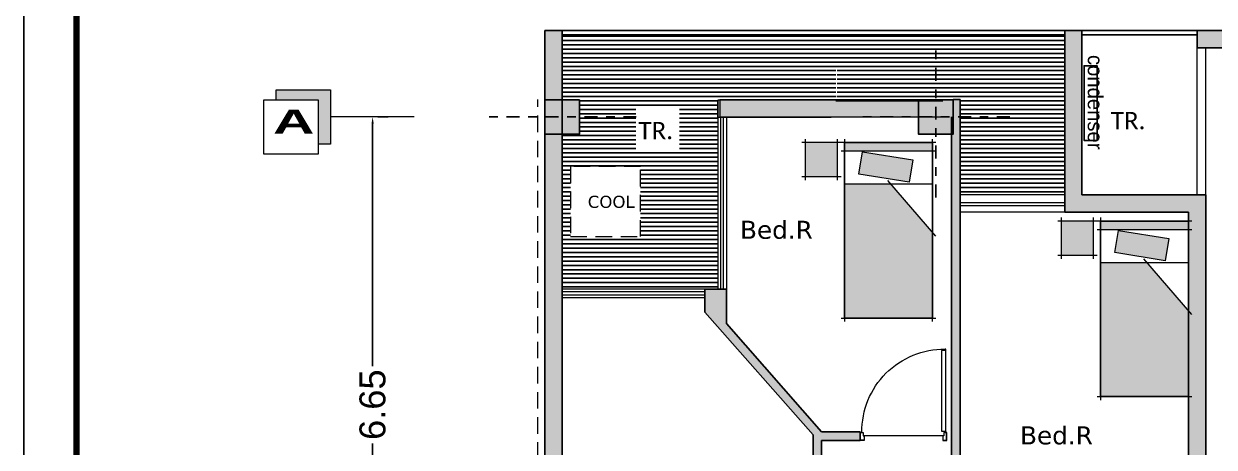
# Model space of a CAD drawing. Header units: inches. Extents: x 37.8 to 126.9, y 5.9 to 51.9.
# Drawn here: x 37.76 to 51.53, y 38.94 to 43.83 of the extents above; entities that cross this region are included whole.
import ezdxf

# ---------------------------------------------------------------- set-up
doc = ezdxf.new("R2010")
doc.units = ezdxf.units.IN
doc.header["$MEASUREMENT"] = 0
doc.linetypes.add('DASHDOT', pattern=[1, 0.5, -0.25, 0, -0.25])
doc.linetypes.add('DASHED2', pattern=[9.525, 6.35, -3.175])
for name, color, linetype, lineweight in [('02', 253, 'Continuous', 15), ('1', 19, 'Continuous', 5), ('AX', 31, 'Continuous', 18), ('coulmn', 146, 'Continuous', 13), ('LAYER1', 8, 'Continuous', 9)]:
    doc.layers.add(name, color=color, linetype=linetype, lineweight=lineweight)
for name, color, linetype in [('cadr', 7, 'Continuous'), ('KADR', 69, 'Continuous'), ('LAYER5', 5, 'Continuous'), ('tak labe', 34, 'Continuous')]:
    doc.layers.add(name, color=color, linetype=linetype)
doc.styles.add('87', font='comic.ttf')
doc.styles.add('KH1', font='', dxfattribs={"width": 1.5})
doc.styles.add('Legend', font='calibri.ttf')
doc.styles.get("Standard").update_dxf_attribs({"font": 'arial.ttf'})
doc.styles.add('STYLE7', font='verdana.ttf')
doc.styles.get('KH1').set_extended_font_data('Arial Black')
doc.dimstyles.new('ddd', dxfattribs={"dimtxt": 0.3, "dimasz": 0.078, "dimexe": 0.18, "dimexo": 0.0625, "dimgap": 0.09, "dimtad": 0, "dimzin": 0, "dimdsep": 46, "dimtxsty": 'Standard', "dimcen": 0.02, "dimadec": 0, "dimazin": 0, "dimtfac": 1, "dimtix": 1, "dimtofl": 0, "dimtmove": 0, "dimatfit": 3, "dimfxl": 0, "dimtolj": 1, "dimtzin": 0, "dimarcsym": 0})

# ---------------------------------------------------------------- blocks, each defined once
blk = doc.blocks.new('DR100K')
at = {"color": 253}
blk.add_line((-0.048, -0.055), (-0.992, -0.055), dxfattribs=at)
at = {"color": 253, "linetype": 'Continuous'}
for p, q in [((-0.061, -0.596), (-0.061, -0.112)), ((-0.061, -0.112), (-0.021, -0.112)), ((-0.02, -0.112), (-0.02, -0.096)), ((-0.02, -0.096), (-0.012, -0.096)), ((-0.012, -0.096), (-0.012, -0.596)), ((-0.061, -1.08), (-0.061, -0.596)), ((-0.012, -0.596), (-0.012, -1.096)), ((-0.021, -1.08), (-0.061, -1.08)), ((-0.02, -1.096), (-0.02, -1.08)), ((-0.012, -1.096), (-0.02, -1.096))]:
    blk.add_line(p, q, dxfattribs=at)
for points in [[(-0.992, -0.055), (-0.992, 0), (-1.04, 0), (-1.04, -0.096), (-1.004, -0.096), (-1.004, -0.055)], [(-0.048, -0.055), (-0.048, 0), (0, 0), (0, -0.096), (-0.036, -0.096), (-0.036, -0.055)], [(-0.994, -0.053), (-0.994, -0.002), (-1.038, -0.002), (-1.038, -0.094), (-1.006, -0.094), (-1.006, -0.053)], [(-0.046, -0.053), (-0.046, -0.002), (-0.002, -0.002), (-0.002, -0.094), (-0.034, -0.094), (-0.034, -0.053)]]:
    blk.add_lwpolyline(points, close=True, dxfattribs=at)
blk.add_arc((-0.031, -0.107), 0.989, 179.3821, 270.6161, dxfattribs=at)
blk = doc.blocks.new('Takht 1')
at = {"layer": '1'}
h = blk.add_hatch(color=252, dxfattribs=at)
h.dxf.hatch_style = 1
h.set_gradient(color1=(118, 52, 34), one_color=1, tint=1, name='INVHEMISPHERICAL')
h.paths.add_polyline_path([(0.1, 0.508), (0, 0.508), (0, -0.508), (0.1, -0.508)])
h = blk.add_hatch(color=252, dxfattribs=at)
h.dxf.hatch_style = 1
h.set_gradient(color1=(118, 52, 34), one_color=1, tint=1, name='INVHEMISPHERICAL')
h.paths.add_polyline_path([(2.029, 0.508), (1.034, 0.508), (0.478, 0.025), (0.478, -0.508), (2.029, -0.508)])
h = blk.add_hatch(color=252, dxfattribs=at)
h.dxf.hatch_style = 1
h.set_gradient(color1=(118, 52, 34), one_color=1, tint=1, name='INVHEMISPHERICAL')
h.paths.add_polyline_path([(0.458, 0.24), (0.202, 0.281), (0.109, -0.302), (0.365, -0.342)])
h = blk.add_hatch(color=252, dxfattribs=at)
h.dxf.hatch_style = 1
h.set_gradient(color1=(118, 52, 34), one_color=1, tint=1, name='INVHEMISPHERICAL')
h.paths.add_polyline_path([(0.395, -0.588), (0, -0.588), (0, -0.962), (0.395, -0.962)])
at = {"layer": '02'}
for p, q in [((2.069, 0.508), (-0.04, 0.508)), ((0, 0.548), (0, -0.548)), ((0.1, 0.548), (0.1, -0.548)), ((1.081, 0.548), (0.438, -0.009)), ((0.478, -0.508), (0.478, 0.507)), ((2.029, -0.548), (2.029, 0.548)), ((-0.04, -0.508), (2.069, -0.508)), ((0, -0.548), (0, -1.002)), ((0.395, -1.002), (0.395, -0.548)), ((0.435, -0.588), (-0.04, -0.588)), ((-0.04, -0.962), (0.435, -0.962))]:
    blk.add_line(p, q, dxfattribs=at)
for points in [[(2.029, 0.508), (2.029, -0.508), (0, -0.508), (0, 0.508)], [(0.109, -0.302), (0.202, 0.281), (0.458, 0.24), (0.365, -0.342)]]:
    blk.add_lwpolyline(points, close=True, dxfattribs=at)
blk = doc.blocks.new('k5')
at = {"linetype": 'Continuous', "lineweight": 50, "const_width": 0.0725}
blk.add_lwpolyline([(255.11, 44.321), (255.11, 4.017), (283.525, 4.017), (283.525, 44.321)], close=True, dxfattribs=at)
at = {"linetype": 'Continuous', "lineweight": 90}
blk.add_lwpolyline([(283.525, 44.321), (255.11, 44.321), (255.11, 4.017), (283.525, 4.017), (283.525, 5.369)], dxfattribs=at)
at = {"layer": 'KADR'}
blk.add_lwpolyline([(254.5, 3.201), (284.2, 3.201), (284.2, 45.205), (254.5, 45.205)], close=True, dxfattribs=at)
blk = doc.blocks.new('ddfdfdfdfd')
at = {"layer": 'LAYER5', "linetype": 'Continuous'}
h = blk.add_hatch(color=1, dxfattribs=at)
h.paths.add_polyline_path([(179.779, -221.484), (179.579, -221.484), (179.579, -221.284), (179.779, -221.284)])
h.paths.add_polyline_path([(179.779, -221.284), (179.979, -221.284), (179.979, -221.484), (179.779, -221.484)])
h.paths.add_polyline_path([(179.779, -221.484), (179.979, -221.484), (179.979, -221.684), (179.779, -221.684)])
h.paths.add_polyline_path([(179.779, -221.684), (179.579, -221.684), (179.579, -221.484), (179.779, -221.484)])
at = {"layer": 'LAYER5', "color": 1, "linetype": 'DASHDOT', "ltscale": 0.3}
for p, q in [((179.779, -222.415), (179.779, -220.624)), ((180.636, -221.484), (178.898, -221.484))]:
    blk.add_line(p, q, dxfattribs=at)
at = {"layer": 'LAYER5', "color": 1, "linetype": 'Continuous'}
blk.add_lwpolyline([(179.979, -221.284), (179.579, -221.284), (179.579, -221.684), (179.979, -221.684), (179.979, -221.284)], dxfattribs=at)
blk = doc.blocks.new('*D31')
at = {"layer": 'Defpoints', "color": 0, "transparency": 16777216}
for p in [(226.698, -211.93), (226.698, -218.582), (226.698, -218.582)]:
    blk.add_point(p, dxfattribs=at)
at = {"layer": 'tak labe', "color": 0, "lineweight": -2, "transparency": 16777216}
for p, q in [((226.76, -211.93), (226.878, -211.93)), ((226.698, -212.008), (226.698, -214.81)), ((226.698, -218.504), (226.698, -215.703)), ((226.76, -218.582), (226.878, -218.582))]:
    blk.add_line(p, q, dxfattribs=at)
at = {"layer": 'tak labe', "color": 0, "transparency": 16777216}
for points in [[(226.685, -212.008), (226.711, -212.008), (226.698, -211.93)], [(226.685, -218.504), (226.711, -218.504), (226.698, -218.582)]]:
    blk.add_solid(points, dxfattribs=at)
at = {"layer": 'tak labe', "color": 0, "transparency": 16777216, "insert": (226.698, -215.256), "char_height": 0.3, "attachment_point": 5, "rotation": 90}
blk.add_mtext('\\A1;6.65', dxfattribs=at)
blk = doc.blocks.new('axxxxx')
at = {"layer": '02', "ltscale": 0.3}
blk.add_hatch(color=256, dxfattribs=at).paths.add_polyline_path([(225.583, -211.617), (225.583, -211.732), (226.067, -211.732), (226.067, -212.244), (226.21, -212.244), (226.21, -211.617)])
at = {"layer": 'AX'}
h = blk.add_hatch(color=1, dxfattribs=at)
h.dxf.hatch_style = 1
h.paths.add_polyline_path([(233.01, -211.93), (233.01, -211.731), (230.712, -211.731), (230.712, -211.93)])
at = {"layer": '02', "ltscale": 0.3}
blk.add_line((227.18, -211.93), (226.216, -211.93), dxfattribs=at)
blk.add_lwpolyline([(225.583, -211.732), (225.583, -211.617), (226.21, -211.617), (226.21, -212.244), (226.067, -212.244)], dxfattribs=at)
blk.add_lwpolyline([(225.44, -212.359), (225.44, -211.732), (226.067, -211.732), (226.067, -212.359)], close=True, dxfattribs=at)
at = {"layer": 'AX', "color": 1}
blk.add_lwpolyline([(230.712, -211.93), (233.01, -211.93), (233.01, -211.731), (230.712, -211.731)], close=True, dxfattribs=at)
for p in [(49.111, 9.553), (53.431, 9.553)]:
    blk.add_blockref('ddfdfdfdfd', p)
at = {"layer": '02', "ltscale": 0.3, "style": 'KH1', "width": 1.5}
blk.add_text('A', height=0.276, dxfattribs=at).set_placement((225.547, -212.123))
at = {"layer": 'tak labe'}
dim = blk.add_linear_dim(base=(226.698, -218.582), p1=(226.698, -211.93), p2=(226.698, -218.582), angle=90, dimstyle='ddd', dxfattribs=at)
dim.commit()
dim.dimension.update_dxf_attribs({"geometry": '*D31', "text_midpoint": (226.698, -215.256)})

msp = doc.modelspace()

# ---------------------------------------------------------------- hatches: boundary and pattern name
h = msp.add_hatch(color=5)
h.dxf.hatch_style = 1
h.paths.add_polyline_path([(43.98718, 43.7563), (43.78718, 43.7563), (43.78718, 20.7563), (44.92448, 20.7563), (44.92448, 20.9563), (43.98718, 20.9563), (43.98718, 32.05379), (45.50225, 32.05379), (45.50225, 31.55379), (45.93166, 31.55379), (45.93166, 32.05379), (47.28718, 32.05379), (47.28718, 32.75379), (47.18718, 32.75379), (47.18718, 32.15379), (45.78718, 32.15379), (45.78718, 33.55379), (47.28718, 33.55379), (47.28718, 34.25379), (47.18718, 34.25379), (46.89681, 34.25379), (46.89681, 34.15379), (47.18718, 34.15379), (47.18718, 33.65379), (44.78704, 33.6538), (44.78704, 33.5538), (45.68718, 33.55379), (45.68718, 32.15379), (43.98718, 32.15379)])
h.paths.add_polyline_path([(45.57725, 32.05379), (45.85666, 32.05379), (45.85666, 31.87879), (45.57725, 31.87879)], flags=16)
h.paths.add_polyline_path([(45.57725, 31.82879), (45.85666, 31.82879), (45.85666, 31.62879), (45.57725, 31.62879)], flags=16)
h.paths.add_polyline_path([(49.38718, 32.10546), (49.18718, 32.10546), (49.18718, 20.9563), (47.82784, 20.9563), (47.82784, 20.7563), (48.26892, 20.7563), (48.26892, 20.6163), (50.77497, 20.6163), (50.77497, 20.7563), (49.38718, 20.7563)])
h.paths.add_polyline_path([(56.87882, 21.9563), (56.67882, 21.9563), (56.67882, 20.7563), (54.82718, 20.7563), (54.82718, 25.2063), (54.72718, 25.2063), (54.72718, 20.6163), (56.87882, 20.6163)])
h.paths.add_polyline_path([(59.02718, 29.39546), (58.82718, 29.39546), (58.82718, 25.4563), (57.72718, 25.4563), (57.72718, 26.50546), (55.82718, 26.50546), (55.82718, 26.40546), (57.62718, 26.40546), (57.62718, 25.0563), (55.92718, 25.0563), (55.92718, 25.60546), (55.82718, 25.60546), (55.82718, 24.9563), (58.82718, 24.9563), (58.82718, 22.88769), (58.82718, 20.6163), (58.82882, 20.6163), (59.02718, 20.6163)])
h.paths.add_polyline_path([(58.82718, 25.3563), (58.82718, 25.0563), (57.72718, 25.0563), (57.72718, 25.3563)], flags=16)
h.paths.add_polyline_path([(57.08718, 33.60463), (54.78034, 33.60463), (54.78034, 33.6005), (54.01111, 33.6005), (52.62718, 33.60463), (52.62718, 33.40463), (52.62718, 33.30546), (52.82718, 33.30546), (52.82718, 33.40463), (56.88718, 33.40463), (56.88718, 29.50546), (53.78718, 29.50546), (53.78718, 31.60546), (53.58718, 31.60546), (53.37895, 31.60546), (53.37895, 31.40546), (53.58718, 31.40546), (53.58718, 29.50546), (52.18718, 29.50546), (52.18718, 31.40546), (52.40808, 31.40546), (52.40808, 31.60546), (52.18718, 31.60546), (50.58718, 31.60546), (50.58718, 30.30546), (50.68718, 30.30546), (50.68718, 31.40546), (51.98718, 31.40546), (51.98718, 29.50546), (50.58718, 29.50546), (50.58718, 29.40546), (50.58718, 28.81851), (50.58718, 28.435), (50.98718, 28.435), (50.98718, 29.40546), (51.78748, 29.40546), (51.78748, 29.30561), (54.72718, 29.30546), (54.72718, 27.30546), (54.32718, 27.30546), (54.32718, 26.80546), (54.72718, 26.80546), (54.72718, 26.40546), (54.82718, 26.40546), (54.82718, 29.30546), (57.08718, 29.30546)])
h.paths.add_polyline_path([(54.72718, 27.20546), (54.72718, 26.90546), (54.42718, 26.90546), (54.42718, 27.20546)], flags=16)
h.paths.add_polyline_path([(50.88718, 29.40546), (50.88718, 28.535), (50.68718, 28.535), (50.68718, 29.40546)], flags=16)
h.paths.add_polyline_path([(57.08718, 35.50463), (55.82718, 35.50463), (55.82718, 38.18925), (55.72718, 38.18925), (55.72718, 36.90463), (55.16969, 36.90463), (55.16969, 36.40463), (55.72718, 36.40463), (55.72718, 33.60463), (55.92718, 33.60463), (55.92718, 35.30463), (57.08718, 35.30463)])
h.paths.add_polyline_path([(55.72718, 36.50463), (55.54844, 36.50463), (55.54844, 36.80463), (55.72718, 36.80463)], flags=16)
h.paths.add_polyline_path([(55.44844, 36.50463), (55.26969, 36.50463), (55.26969, 36.80463), (55.44844, 36.80463)], flags=16)
h.paths.add_polyline_path([(51.42718, 41.8563), (49.99718, 41.8563), (49.99718, 43.7563), (49.79718, 43.7563), (49.79718, 41.6563), (50.17189, 41.6563), (51.22718, 41.6563), (51.22718, 39.62769), (51.22718, 39.58769), (51.22718, 36.40423), (48.58718, 36.40423), (48.58718, 37.00423), (48.48718, 37.00423), (48.48718, 36.30423), (50.92718, 36.30423), (50.92718, 34.90546), (48.58718, 34.90546), (48.58718, 35.50423), (48.48718, 35.50423), (48.48718, 34.70546), (48.98718, 34.70546), (48.98718, 33.30546), (51.42718, 33.30546), (51.42718, 33.90546), (51.32718, 33.90546), (51.32718, 33.50546), (49.18718, 33.50546), (49.18718, 34.70546), (51.42718, 34.70546), (51.42718, 34.90546), (51.42718, 35.6125), (51.02747, 35.6125), (51.02747, 36.31189), (51.42718, 36.31189)])
h.paths.add_polyline_path([(51.32718, 35.5125), (51.32718, 34.90738), (51.02747, 34.91312), (51.02747, 35.5125)], flags=16)
h.paths.add_polyline_path([(59.02718, 43.7563), (57.47776, 43.7563), (57.47776, 43.5563), (57.77189, 43.5563), (58.82718, 43.5563), (58.82718, 41.52769), (58.82718, 41.48769), (58.82718, 39.65379), (56.82718, 39.65379), (56.82718, 39.00463), (57.17718, 39.00463), (57.17718, 39.55379), (58.82718, 39.55379), (58.82718, 38.20463), (56.82718, 38.20463), (56.82718, 38.10463), (58.82718, 38.10463), (58.82718, 35.39706), (59.02718, 35.39706)])
h.paths.add_polyline_path([(57.07718, 39.10463), (56.92718, 39.10463), (56.92718, 39.55379), (57.07718, 39.55379)], flags=16)
h = msp.add_hatch(color=5)
h.dxf.hatch_style = 1
h.paths.add_polyline_path([(48.58718, 42.9563), (45.78705, 42.9563), (45.78705, 42.7563), (48.48718, 42.7563), (48.48718, 38.00405), (48.58185, 38.00405), (48.58185, 38.10405), (48.58718, 38.10405)])
h.paths.add_polyline_path([(45.88705, 40.7663), (45.63718, 40.7663), (45.63718, 40.49956), (46.88718, 39.08096), (46.88718, 35.25379), (46.98718, 35.25379), (46.98718, 39.01873), (47.43329, 39.01873), (47.43329, 39.11873), (46.98718, 39.11873), (45.88705, 40.36725)])
h.paths.add_polyline_path([(56.00664, 43.7563), (55.06704, 43.7563), (55.06704, 43.5563), (55.72718, 43.5563), (55.72718, 39.5525), (55.82718, 39.5525), (55.82718, 43.5563), (56.00664, 43.5563)])
h.paths.add_polyline_path([(52.16368, 43.7563), (51.32718, 43.7563), (51.32718, 43.5563), (52.16368, 43.5563)])
at = {"layer": 'cadr', "true_color": 0xbf8b78}
h = msp.add_hatch(dxfattribs=at)
h.set_pattern_fill('ANSI31', color=23, scale=0.4, angle=135)
h.set_pattern_definition([(180, (151.589726, 296.69123), (-3e-18, -0.05), [])])
h.paths.add_polyline_path([(45.78705, 42.75119), (45.78705, 42.95133), (45.80889, 42.95137), (45.80889, 42.9563), (48.10748, 42.9563), (48.50718, 42.9563), (48.58718, 42.9563), (48.58718, 41.8563), (49.79718, 41.8563), (49.79718, 43.7063), (43.98718, 43.7063), (43.98718, 42.9563), (44.18688, 42.9563), (44.18688, 42.5566), (43.98718, 42.5566), (43.98718, 40.7663), (45.63718, 40.7663), (45.78705, 40.7663)])
h.paths.add_polyline_path([(44.89317, 41.37338), (44.08317, 41.37338), (44.08317, 42.18338), (44.89317, 42.18338)], flags=16)
h.paths.add_polyline_path([(47.16383, 42.95821), (47.16768, 43.31469), (48.39276, 43.31088), (48.38891, 42.95439)], flags=16)
h.paths.add_polyline_path([(44.62104, 41.37338), (45.15318, 41.37338), (45.15318, 41.34164), (44.62104, 41.34164)], flags=16)
h.paths.add_polyline_path([(44.23684, 41.62712), (44.8518, 41.62712), (44.8518, 41.93114), (44.23684, 41.93114)], flags=0)
h.paths.add_polyline_path([(47.15061, 42.90789), (48.38674, 42.90789), (48.38674, 43.33332), (47.15061, 43.33332)], flags=17)
h.paths.add_polyline_path([(44.83792, 42.36352), (45.34207, 42.36352), (45.34207, 42.84813), (44.83792, 42.84813)], flags=16)

# ---------------------------------------------------------------- linework, layer by layer
for p, q in [((43.78718, 43.7563), (43.98718, 43.7563)), ((43.78718, 20.7563), (43.78718, 43.7563)), ((43.98718, 32.15379), (43.98718, 43.7563)), ((49.79718, 43.7563), (49.99718, 43.7563)), ((49.79718, 41.6563), (49.79718, 43.7563)), ((49.99718, 41.8563), (49.99718, 43.7563)), ((51.32718, 43.7563), (52.16368, 43.7563)), ((51.32718, 43.5563), (51.32718, 43.7563)), ((51.32718, 43.5563), (52.16368, 43.5563)), ((45.78705, 42.95133), (48.50718, 42.9563)), ((45.78705, 42.75134), (45.78705, 42.95133)), ((48.50718, 42.9563), (48.58718, 42.9563)), ((48.58718, 42.9563), (48.58718, 38.10405)), ((45.78705, 42.75134), (48.40718, 42.7563)), ((48.48718, 42.7563), (48.48718, 38.00405)), ((49.99718, 41.8563), (51.42718, 41.8563)), ((51.42718, 36.31189), (51.42718, 41.8563)), ((49.79718, 41.6563), (51.22718, 41.6563)), ((51.22718, 36.40423), (51.22718, 41.6563)), ((45.63718, 40.7663), (45.88705, 40.7663)), ((45.63718, 40.7663), (45.63718, 40.49956)), ((45.88705, 40.36725), (45.88705, 40.7663)), ((45.63718, 40.49956), (46.88718, 39.08096)), ((45.88705, 40.36725), (46.98718, 39.11873)), ((47.43329, 39.11873), (46.98718, 39.11873)), ((47.43329, 39.11873), (47.43329, 39.01873)), ((46.88718, 35.25379), (46.88718, 39.08096)), ((46.98718, 35.25379), (46.98718, 39.01873)), ((47.43329, 39.01873), (46.98718, 39.01873))]:
    msp.add_line(p, q)
at = {"color": 252}
for p, q in [((43.98718, 43.7563), (49.79718, 43.7563)), ((43.98718, 43.7063), (49.79718, 43.7063)), ((49.99718, 43.7563), (51.32718, 43.7563)), ((49.99718, 43.7063), (51.32718, 43.7063))]:
    msp.add_line(p, q, dxfattribs=at)
msp.add_lwpolyline([(50.17245, 42.48446), (50.17245, 43.34852), (50.0216, 43.34852), (50.0216, 42.48446)], close=True, dxfattribs=at)
at = {"layer": 'coulmn'}
for p, q in [((51.32718, 41.8563), (51.32718, 43.5563)), ((51.42718, 41.8563), (51.42718, 43.5563)), ((45.78705, 42.75119), (45.78705, 40.7663)), ((45.81732, 42.75119), (45.81732, 40.7663)), ((45.84768, 42.75119), (45.84768, 40.7663)), ((45.88705, 42.75119), (45.88705, 40.7663)), ((49.79718, 41.8563), (48.58718, 41.8563)), ((49.79718, 41.76442), (48.58718, 41.76442)), ((49.79718, 41.72767), (48.58718, 41.72767)), ((49.79718, 41.6563), (48.58718, 41.6563)), ((45.63718, 40.7663), (43.98718, 40.7663)), ((45.63718, 40.7363), (43.98718, 40.7363)), ((45.63718, 40.6963), (43.98718, 40.6963)), ((45.63718, 40.6663), (43.98718, 40.6663))]:
    msp.add_line(p, q, dxfattribs=at)
at = {"layer": 'LAYER1', "linetype": 'DASHED2', "ltscale": 0.03}
msp.add_line((43.70718, 21.9563), (43.70718, 42.9563), dxfattribs=at)
at = {"layer": 'LAYER1', "color": 150, "linetype": 'DASHED2', "ltscale": 0.03}
msp.add_lwpolyline([(44.89317, 42.18338), (44.08317, 42.18338), (44.08317, 41.37338), (44.89317, 41.37338)], close=True, dxfattribs=at)

# ---------------------------------------------------------------- block references
for name, p in [('k5', (-216.73805, 6.74042)), ('axxxxx', (-184.9028, 254.68694))]:
    msp.add_blockref(name, p)
at = {"lineweight": 5, "rotation": 270}
for p in [(47.76002, 42.46117), (50.71953, 41.55284)]:
    msp.add_blockref('Takht 1', p, dxfattribs=at)
at = {"layer": 'LAYER1', "linetype": 'ByBlock', "xscale": -0.9614096483041259, "yscale": 0.9614096483041259, "zscale": 0.9614096483041259, "rotation": 180.0000558830589}
msp.add_blockref('DR100K', (48.43312, 39.01873), dxfattribs=at)

# ---------------------------------------------------------------- texts
at = {"linetype": 'ByBlock', "style": 'STYLE7'}
for p in [(46.04353, 41.34823), (49.28097, 38.97233)]:
    msp.add_text('Bed.R', height=0.208, dxfattribs=at).set_placement(p)
at = {"color": 251, "true_color": 0x636466, "insert": (50.23936, 43.47277), "char_height": 0.175, "attachment_point": 1, "rotation": 270, "style": '87'}
msp.add_mtext_dynamic_manual_height_columns('condenser', width=1.702452, gutter_width=1.75, heights=[0], dxfattribs=at)
at = {"char_height": 0.2, "attachment_point": 9, "style": 'Legend'}
for insert in [(50.73048, 42.61178), (45.26884, 42.49675)]:
    msp.add_mtext_dynamic_manual_height_columns('TR.', width=1.0997508, gutter_width=1, heights=[0], dxfattribs=dict(at, insert=insert))
at = {"layer": 'LAYER1', "color": 150, "linetype": 'DASHED2', "ltscale": 0.03, "insert": (44.28265, 41.84546), "char_height": 0.14, "width": 0.2525859, "attachment_point": 1, "style": 'STYLE7'}
msp.add_mtext('COOL', dxfattribs=at)

doc.saveas('drawing.dxf')
